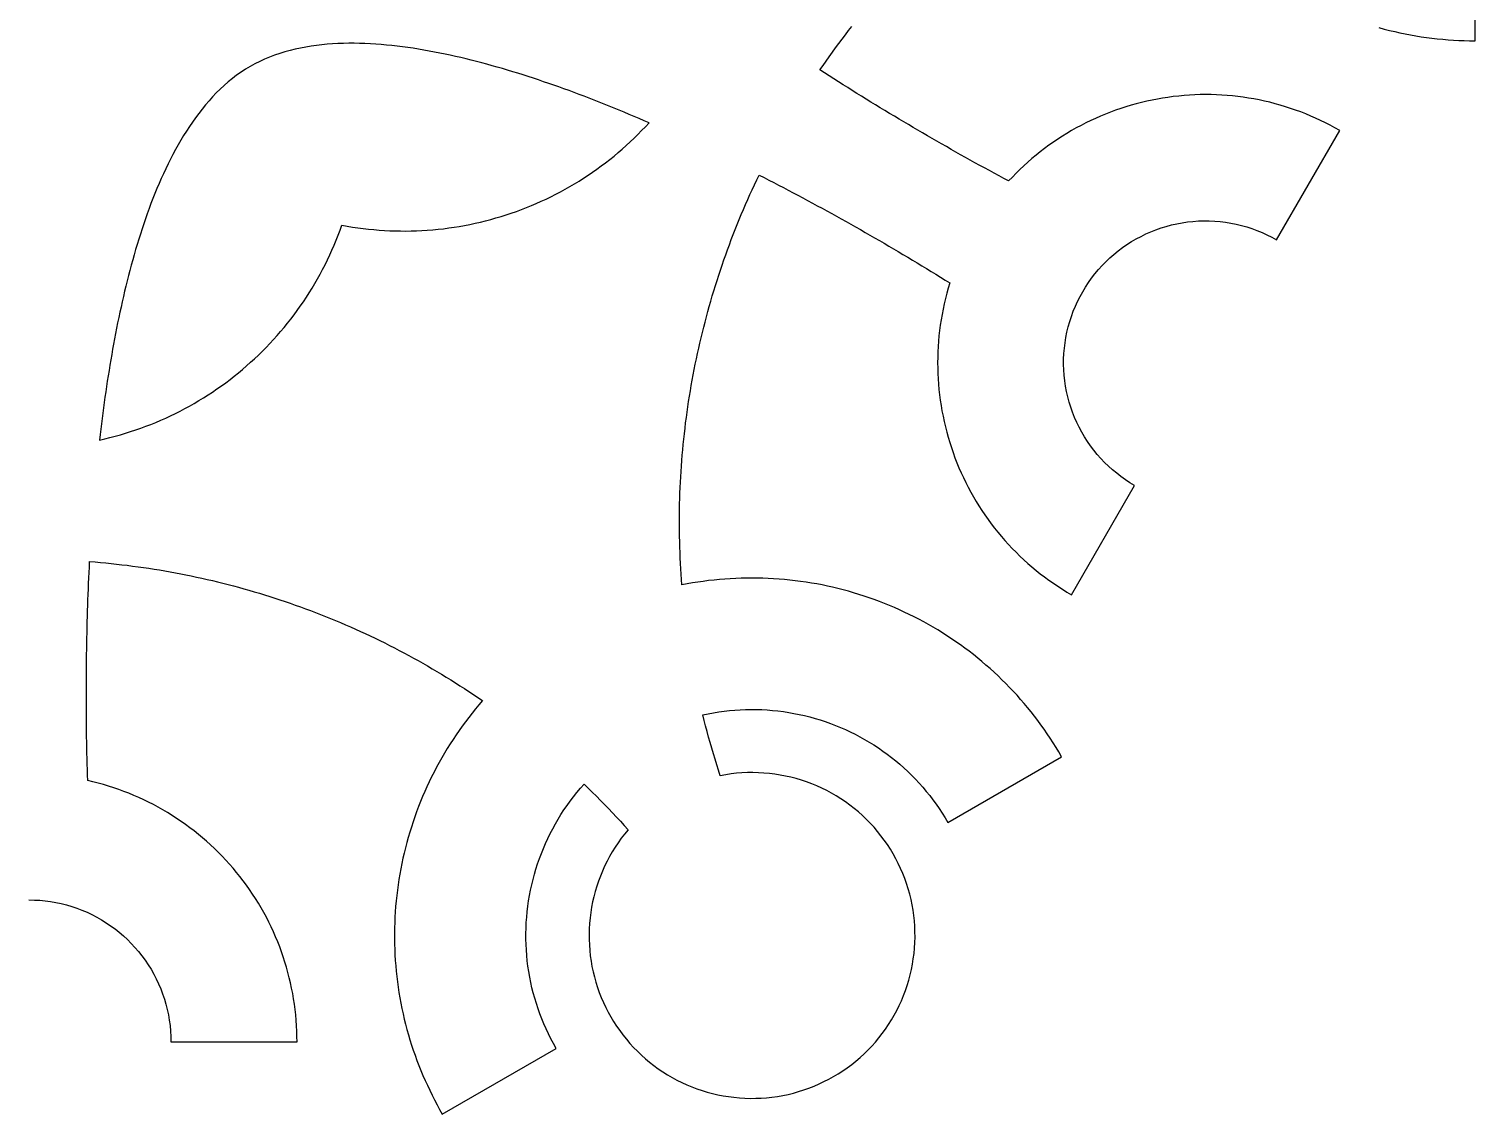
# Model space of a CAD drawing. Extents: x 0 to 12, y 0.7 to 11.3.
# Drawn here: x 6 to 11.39, y 0.66 to 4.71 of the extents above; entities that cross this region are included whole.
import ezdxf

# ---------------------------------------------------------------- set-up
doc = ezdxf.new("R2010")
doc.units = 0

msp = doc.modelspace()

# ---------------------------------------------------------------- linework, layer by layer
at = {"layer": 'Layer 1'}
for points in [[(11.034, 4.7161), (11.0535, 4.7109), (11.073, 4.7059), (11.0927, 4.7012), (11.1123, 4.6969), (11.1321, 4.6928), (11.1519, 4.689), (11.1717, 4.6856), (11.1917, 4.6824), (11.2116, 4.6795), (11.2316, 4.677), (11.2516, 4.6747), (11.2717, 4.6728), (11.2918, 4.6711), (11.3119, 4.6698), (11.332, 4.6687), (11.3522, 4.668), (11.3723, 4.6675), (11.3925, 4.6674), (11.3925, 5.1574)], [(5.9999, 1.4629), (6.0202, 1.4625), (6.0405, 1.4614), (6.0606, 1.4595), (6.0808, 1.4568), (6.1008, 1.4533), (6.1206, 1.4491), (6.1403, 1.4441), (6.1597, 1.4384), (6.179, 1.4319), (6.1979, 1.4247), (6.2166, 1.4167), (6.235, 1.4081), (6.253, 1.3987), (6.2706, 1.3886), (6.2878, 1.3779), (6.3046, 1.3666), (6.321, 1.3546), (6.3369, 1.342), (6.3523, 1.3287), (6.3672, 1.315), (6.3815, 1.3006), (6.3953, 1.2857), (6.4086, 1.2703), (6.4212, 1.2544), (6.4332, 1.2381), (6.4446, 1.2213), (6.4553, 1.204), (6.4653, 1.1864), (6.4747, 1.1684), (6.4834, 1.1501), (6.4913, 1.1314), (6.4986, 1.1124), (6.5051, 1.0932), (6.5108, 1.0738), (6.5158, 1.0541), (6.52, 1.0342), (6.5235, 1.0142), (6.5262, 0.9941), (6.5281, 0.9739), (6.5292, 0.9537), (6.5296, 0.9334), (6.9998, 0.9334), (6.9996, 0.9536), (6.999, 0.9737), (6.998, 0.9938), (6.9966, 1.0139), (6.9948, 1.0339), (6.9926, 1.0539), (6.99, 1.0739), (6.9869, 1.0938), (6.9835, 1.1137), (6.9797, 1.1334), (6.9755, 1.1531), (6.9709, 1.1727), (6.9659, 1.1922), (6.9605, 1.2116), (6.9547, 1.2309), (6.9485, 1.25), (6.9419, 1.2691), (6.935, 1.288), (6.9276, 1.3067), (6.9199, 1.3253), (6.9118, 1.3437), (6.9034, 1.362), (6.8945, 1.3801), (6.8853, 1.398), (6.8757, 1.4157), (6.8658, 1.4332), (6.8556, 1.4505), (6.8449, 1.4676), (6.834, 1.4845), (6.8227, 1.5012), (6.8111, 1.5176), (6.7991, 1.5338), (6.7868, 1.5498), (6.7742, 1.5655), (6.7613, 1.5809), (6.7481, 1.5961), (6.7346, 1.611), (6.7207, 1.6257), (6.7066, 1.64), (6.6923, 1.6541), (6.6776, 1.6679), (6.6626, 1.6814), (6.6474, 1.6946), (6.632, 1.7074), (6.6162, 1.72), (6.6003, 1.7323), (6.584, 1.7442), (6.5676, 1.7558), (6.5509, 1.7671), (6.534, 1.778), (6.5169, 1.7886), (6.4996, 1.7988), (6.482, 1.8087), (6.4643, 1.8183), (6.4464, 1.8274), (6.4283, 1.8363), (6.41, 1.8447), (6.3916, 1.8528), (6.373, 1.8605), (6.3542, 1.8678), (6.3353, 1.8748), (6.3163, 1.8813), (6.2971, 1.8875), (6.2778, 1.8933), (6.2584, 1.8987), (6.2389, 1.9037), (6.2194, 1.9083), (6.2187, 1.9286), (6.2181, 1.9491), (6.2175, 1.9695), (6.217, 1.9899), (6.2165, 2.0103), (6.2161, 2.0307), (6.2157, 2.0511), (6.2153, 2.0716), (6.215, 2.092), (6.2148, 2.1124), (6.2145, 2.1328), (6.2144, 2.1532), (6.2142, 2.1737), (6.2141, 2.1941), (6.2141, 2.2145), (6.2141, 2.2349), (6.2141, 2.2554), (6.2141, 2.2758), (6.2143, 2.2962), (6.2144, 2.3166), (6.2146, 2.337), (6.2148, 2.3575), (6.2151, 2.3779), (6.2154, 2.3983), (6.2158, 2.4187), (6.2162, 2.4391), (6.2166, 2.4596), (6.2171, 2.48), (6.2177, 2.5004), (6.2182, 2.5208), (6.2189, 2.5412), (6.2195, 2.5616), (6.2202, 2.582), (6.221, 2.6025), (6.2218, 2.6229), (6.2226, 2.6433), (6.2235, 2.6637), (6.2245, 2.6841), (6.2255, 2.7045), (6.2265, 2.7249), (6.2466, 2.7233), (6.2667, 2.7215), (6.2867, 2.7196), (6.3068, 2.7176), (6.3268, 2.7155), (6.3468, 2.7132), (6.3669, 2.7108), (6.3868, 2.7082), (6.4068, 2.7055), (6.4268, 2.7027), (6.4467, 2.6998), (6.4666, 2.6967), (6.4865, 2.6934), (6.5064, 2.6901), (6.5262, 2.6866), (6.546, 2.683), (6.5659, 2.6792), (6.5856, 2.6753), (6.6054, 2.6713), (6.6251, 2.6671), (6.6448, 2.6628), (6.6644, 2.6584), (6.6841, 2.6538), (6.7037, 2.6491), (6.7232, 2.6443), (6.7428, 2.6393), (6.7623, 2.6342), (6.7817, 2.629), (6.8011, 2.6236), (6.8205, 2.6181), (6.8399, 2.6125), (6.8592, 2.6068), (6.8785, 2.6009), (6.8977, 2.5948), (6.9169, 2.5887), (6.9361, 2.5824), (6.9552, 2.576), (6.9742, 2.5695), (6.9932, 2.5628), (7.0122, 2.556), (7.0311, 2.5491), (7.05, 2.542), (7.0688, 2.5349), (7.0876, 2.5275), (7.1064, 2.5201), (7.125, 2.5125), (7.1437, 2.5049), (7.1622, 2.497), (7.1808, 2.4891), (7.1992, 2.481), (7.2176, 2.4728), (7.236, 2.4645), (7.2543, 2.4561), (7.2725, 2.4475), (7.2907, 2.4388), (7.3088, 2.43), (7.3269, 2.4211), (7.3449, 2.412), (7.3629, 2.4029), (7.3807, 2.3936), (7.3985, 2.3841), (7.4163, 2.3746), (7.434, 2.3649), (7.4516, 2.3552), (7.4692, 2.3453), (7.4867, 2.3353), (7.5041, 2.3251), (7.5214, 2.3149), (7.5387, 2.3045), (7.5559, 2.294), (7.5731, 2.2834), (7.5901, 2.2727), (7.6071, 2.2619), (7.6241, 2.2509), (7.6409, 2.2399), (7.6577, 2.2287), (7.6744, 2.2174), (7.691, 2.2061), (7.6779, 2.1908), (7.665, 2.1753), (7.6523, 2.1596), (7.6399, 2.1437), (7.6277, 2.1276), (7.6158, 2.1114), (7.6041, 2.0949), (7.5927, 2.0783), (7.5815, 2.0615), (7.5706, 2.0446), (7.5599, 2.0275), (7.5495, 2.0102), (7.5394, 1.9928), (7.5295, 1.9752), (7.5199, 1.9575), (7.5106, 1.9396), (7.5015, 1.9216), (7.4927, 1.9035), (7.4842, 1.8852), (7.476, 1.8668), (7.468, 1.8483), (7.4603, 1.8296), (7.4529, 1.8109), (7.4458, 1.792), (7.439, 1.7731), (7.4324, 1.754), (7.4261, 1.7348), (7.4202, 1.7156), (7.4145, 1.6962), (7.4091, 1.6768), (7.404, 1.6573), (7.3992, 1.6377), (7.3947, 1.6181), (7.3905, 1.5984), (7.3865, 1.5786), (7.3829, 1.5587), (7.3796, 1.5389), (7.3766, 1.5189), (7.3738, 1.4989), (7.3714, 1.4789), (7.3693, 1.4589), (7.3675, 1.4388), (7.366, 1.4187), (7.3648, 1.3986), (7.3639, 1.3784), (7.3633, 1.3583), (7.363, 1.3381), (7.363, 1.318), (7.3633, 1.2978), (7.3639, 1.2777), (7.3648, 1.2575), (7.3661, 1.2374), (7.3676, 1.2173), (7.3694, 1.1972), (7.3716, 1.1772), (7.374, 1.1572), (7.3768, 1.1372), (7.3799, 1.1173), (7.3832, 1.0974), (7.3869, 1.0776), (7.3909, 1.0578), (7.3951, 1.0381), (7.3997, 1.0185), (7.4046, 0.9989), (7.4097, 0.9794), (7.4152, 0.96), (7.4209, 0.9407), (7.427, 0.9215), (7.4333, 0.9023), (7.44, 0.8833), (7.4469, 0.8644), (7.4541, 0.8455), (7.4616, 0.8268), (7.4694, 0.8082), (7.4774, 0.7897), (7.4858, 0.7714), (7.4944, 0.7531), (7.5032, 0.735), (7.5124, 0.7171), (7.5218, 0.6992), (7.5315, 0.6816), (7.5414, 0.6641), (7.966, 0.9091), (7.956, 0.9268), (7.9465, 0.9448), (7.9374, 0.9631), (7.9287, 0.9815), (7.9205, 1.0001), (7.9127, 1.019), (7.9054, 1.038), (7.8985, 1.0572), (7.8921, 1.0765), (7.8862, 1.096), (7.8808, 1.1157), (7.8759, 1.1354), (7.8714, 1.1553), (7.8674, 1.1753), (7.8639, 1.1953), (7.8609, 1.2155), (7.8584, 1.2357), (7.8564, 1.256), (7.8549, 1.2763), (7.8538, 1.2967), (7.8533, 1.317), (7.8532, 1.3374), (7.8537, 1.3578), (7.8546, 1.3781), (7.8561, 1.3984), (7.858, 1.4187), (7.8604, 1.439), (7.8633, 1.4591), (7.8667, 1.4792), (7.8705, 1.4992), (7.8749, 1.5191), (7.8797, 1.5389), (7.885, 1.5586), (7.8907, 1.5781), (7.8969, 1.5975), (7.9036, 1.6168), (7.9108, 1.6359), (7.9184, 1.6548), (7.9264, 1.6735), (7.9349, 1.692), (7.9439, 1.7103), (7.9533, 1.7284), (7.9631, 1.7462), (7.9734, 1.7638), (7.984, 1.7812), (7.9951, 1.7983), (8.0066, 1.8151), (8.0185, 1.8316), (8.0308, 1.8479), (8.0435, 1.8638), (8.0566, 1.8794), (8.07, 1.8947), (8.0855, 1.8798), (8.1008, 1.8647), (8.1161, 1.8495), (8.1312, 1.8342), (8.1463, 1.8188), (8.1612, 1.8033), (8.176, 1.7877), (8.1907, 1.772), (8.2053, 1.7562), (8.2197, 1.7402), (8.234, 1.7242), (8.2212, 1.7086), (8.2089, 1.6926), (8.1971, 1.6762), (8.1859, 1.6594), (8.1753, 1.6423), (8.1652, 1.6248), (8.1557, 1.607), (8.1468, 1.5889), (8.1386, 1.5705), (8.1309, 1.5518), (8.1238, 1.5329), (8.1174, 1.5138), (8.1116, 1.4944), (8.1064, 1.4749), (8.1019, 1.4553), (8.0981, 1.4355), (8.0949, 1.4155), (8.0924, 1.3955), (8.0905, 1.3754), (8.0893, 1.3553), (8.0887, 1.3351), (8.0889, 1.3149), (8.0897, 1.2948), (8.0912, 1.2746), (8.0933, 1.2546), (8.0961, 1.2346), (8.0996, 1.2147), (8.1038, 1.195), (8.1086, 1.1754), (8.1141, 1.156), (8.1202, 1.1367), (8.1269, 1.1177), (8.1343, 1.0989), (8.1423, 1.0804), (8.1509, 1.0622), (8.1602, 1.0442), (8.17, 1.0266), (8.1804, 1.0092), (8.1914, 0.9921), (8.203, 0.9754), (8.2151, 0.9591), (8.2278, 0.9432), (8.241, 0.9278), (8.2547, 0.9128), (8.2689, 0.8982), (8.2836, 0.8842), (8.2987, 0.8707), (8.3143, 0.8576), (8.3303, 0.8451), (8.3468, 0.8332), (8.3636, 0.8218), (8.3808, 0.811), (8.3984, 0.8008), (8.4162, 0.7911), (8.4344, 0.7821), (8.4529, 0.7737), (8.4717, 0.7659), (8.4907, 0.7587), (8.5099, 0.7521), (8.5294, 0.7462), (8.549, 0.741), (8.5688, 0.7364), (8.5887, 0.7325), (8.6088, 0.7292), (8.6289, 0.7266), (8.6491, 0.7246), (8.6694, 0.7234), (8.6897, 0.7228), (8.7101, 0.7229), (8.7304, 0.7237), (8.7506, 0.7251), (8.7708, 0.7273), (8.7909, 0.7301), (8.811, 0.7335), (8.8308, 0.7377), (8.8506, 0.7425), (8.8701, 0.748), (8.8895, 0.7541), (8.9087, 0.7609), (8.9276, 0.7684), (8.9462, 0.7764), (8.9646, 0.7851), (8.9827, 0.7943), (9.0004, 0.8042), (9.0178, 0.8146), (9.0349, 0.8256), (9.0516, 0.8372), (9.0679, 0.8493), (9.0838, 0.862), (9.0992, 0.8752), (9.1142, 0.8889), (9.1287, 0.9031), (9.1428, 0.9178), (9.1563, 0.9329), (9.1693, 0.9485), (9.1818, 0.9645), (9.1938, 0.981), (9.2052, 0.9978), (9.216, 1.015), (9.2262, 1.0325), (9.2358, 1.0504), (9.2449, 1.0686), (9.2533, 1.0871), (9.2611, 1.1058), (9.2683, 1.1248), (9.2748, 1.1441), (9.2807, 1.1635), (9.286, 1.1831), (9.2906, 1.2029), (9.2945, 1.2228), (9.2978, 1.2429), (9.3004, 1.263), (9.3023, 1.2833), (9.3036, 1.3035), (9.3041, 1.3238), (9.304, 1.3441), (9.3033, 1.3644), (9.3018, 1.3847), (9.2997, 1.4049), (9.2968, 1.425), (9.2933, 1.445), (9.2892, 1.4649), (9.2843, 1.4846), (9.2789, 1.5042), (9.2727, 1.5236), (9.2659, 1.5427), (9.2585, 1.5616), (9.2504, 1.5803), (9.2417, 1.5986), (9.2324, 1.6167), (9.2226, 1.6344), (9.2121, 1.6519), (9.201, 1.669), (9.1894, 1.6858), (9.1772, 1.7022), (9.1645, 1.7181), (9.1512, 1.7336), (9.1374, 1.7487), (9.1231, 1.7632), (9.1083, 1.7773), (9.0931, 1.7909), (9.0774, 1.8039), (9.0613, 1.8164), (9.0447, 1.8284), (9.0278, 1.8398), (9.0105, 1.8506), (8.9928, 1.8608), (8.9748, 1.8704), (8.9565, 1.8795), (8.9379, 1.8878), (8.919, 1.8956), (8.8999, 1.9027), (8.8805, 1.9092), (8.861, 1.9151), (8.8412, 1.9202), (8.8213, 1.9248), (8.8013, 1.9286), (8.7811, 1.9318), (8.7609, 1.9343), (8.7405, 1.9361), (8.7201, 1.9372), (8.6997, 1.9377), (8.6793, 1.9375), (8.6589, 1.9366), (8.6386, 1.935), (8.6183, 1.9327), (8.5981, 1.9297), (8.5781, 1.9261), (8.5714, 1.9465), (8.5649, 1.967), (8.5585, 1.9875), (8.5523, 2.0081), (8.5462, 2.0287), (8.5402, 2.0494), (8.5344, 2.0701), (8.5287, 2.0908), (8.5232, 2.1116), (8.5178, 2.1324), (8.5126, 2.1533), (8.5324, 2.1574), (8.5522, 2.1611), (8.5721, 2.1643), (8.592, 2.1671), (8.6121, 2.1693), (8.6321, 2.1711), (8.6522, 2.1723), (8.6724, 2.1731), (8.6925, 2.1735), (8.7127, 2.1733), (8.7328, 2.1726), (8.7529, 2.1715), (8.773, 2.1699), (8.7931, 2.1678), (8.8131, 2.1653), (8.833, 2.1622), (8.8528, 2.1587), (8.8726, 2.1547), (8.8922, 2.1503), (8.9118, 2.1454), (8.9312, 2.14), (8.9505, 2.1342), (8.9696, 2.1279), (8.9886, 2.1211), (9.0074, 2.1139), (9.0261, 2.1063), (9.0445, 2.0982), (9.0628, 2.0897), (9.0809, 2.0807), (9.0987, 2.0714), (9.1163, 2.0615), (9.1337, 2.0513), (9.1508, 2.0407), (9.1676, 2.0296), (9.1842, 2.0182), (9.2005, 2.0064), (9.2165, 1.9941), (9.2323, 1.9815), (9.2477, 1.9686), (9.2628, 1.9552), (9.2775, 1.9415), (9.292, 1.9274), (9.3061, 1.913), (9.3198, 1.8983), (9.3332, 1.8832), (9.3462, 1.8678), (9.3588, 1.8522), (9.3711, 1.8362), (9.383, 1.8199), (9.3945, 1.8033), (9.4056, 1.7865), (9.4163, 1.7694), (9.4266, 1.7521), (9.8507, 1.9971), (9.8404, 2.0146), (9.8299, 2.0319), (9.8192, 2.0491), (9.8082, 2.066), (9.7969, 2.0828), (9.7854, 2.0995), (9.7736, 2.1159), (9.7616, 2.1322), (9.7494, 2.1483), (9.7369, 2.1642), (9.7241, 2.1799), (9.7111, 2.1954), (9.6979, 2.2108), (9.6845, 2.2259), (9.6708, 2.2408), (9.6569, 2.2555), (9.6427, 2.2699), (9.6284, 2.2842), (9.6138, 2.2982), (9.599, 2.3121), (9.584, 2.3256), (9.5688, 2.339), (9.5534, 2.3521), (9.5378, 2.365), (9.522, 2.3776), (9.506, 2.39), (9.4898, 2.4022), (9.4735, 2.4141), (9.4569, 2.4257), (9.4402, 2.4371), (9.4233, 2.4483), (9.4063, 2.4591), (9.389, 2.4698), (9.3716, 2.4801), (9.3541, 2.4902), (9.3364, 2.5), (9.3186, 2.5096), (9.3006, 2.5189), (9.2825, 2.5279), (9.2642, 2.5366), (9.2459, 2.545), (9.2273, 2.5532), (9.2087, 2.5611), (9.19, 2.5687), (9.1711, 2.576), (9.1521, 2.5831), (9.1331, 2.5898), (9.1139, 2.5963), (9.0946, 2.6025), (9.0753, 2.6084), (9.0558, 2.6139), (9.0363, 2.6192), (9.0167, 2.6242), (8.997, 2.6289), (8.9772, 2.6333), (8.9574, 2.6375), (8.9376, 2.6413), (8.9176, 2.6448), (8.8977, 2.648), (8.8776, 2.6509), (8.8576, 2.6535), (8.8375, 2.6558), (8.8173, 2.6578), (8.7972, 2.6595), (8.777, 2.6609), (8.7568, 2.662), (8.7366, 2.6627), (8.7163, 2.6632), (8.6961, 2.6634), (8.6759, 2.6632), (8.6556, 2.6628), (8.6354, 2.662), (8.6152, 2.661), (8.595, 2.6596), (8.5749, 2.6579), (8.5547, 2.6559), (8.5346, 2.6536), (8.5146, 2.651), (8.4945, 2.6481), (8.4746, 2.6449), (8.4546, 2.6414), (8.4348, 2.6376), (8.4333, 2.6578), (8.4319, 2.6779), (8.4307, 2.698), (8.4296, 2.7182), (8.4287, 2.7383), (8.4278, 2.7585), (8.4271, 2.7787), (8.4266, 2.7988), (8.4262, 2.819), (8.4259, 2.8392), (8.4257, 2.8594), (8.4257, 2.8796), (8.4259, 2.8997), (8.4261, 2.9199), (8.4265, 2.9401), (8.4271, 2.9603), (8.4277, 2.9804), (8.4286, 3.0006), (8.4295, 3.0208), (8.4306, 3.0409), (8.4318, 3.0611), (8.4332, 3.0812), (8.4346, 3.1013), (8.4363, 3.1214), (8.438, 3.1415), (8.4399, 3.1616), (8.442, 3.1817), (8.4441, 3.2018), (8.4465, 3.2218), (8.4489, 3.2418), (8.4515, 3.2619), (8.4542, 3.2819), (8.4571, 3.3018), (8.46, 3.3218), (8.4632, 3.3417), (8.4664, 3.3616), (8.4698, 3.3815), (8.4734, 3.4014), (8.477, 3.4212), (8.4808, 3.4411), (8.4848, 3.4609), (8.4888, 3.4806), (8.493, 3.5004), (8.4974, 3.5201), (8.5018, 3.5397), (8.5064, 3.5594), (8.5112, 3.579), (8.5161, 3.5986), (8.5211, 3.6181), (8.5262, 3.6377), (8.5315, 3.6571), (8.5369, 3.6766), (8.5424, 3.696), (8.5481, 3.7154), (8.5539, 3.7347), (8.5598, 3.754), (8.5659, 3.7732), (8.5721, 3.7924), (8.5784, 3.8116), (8.5848, 3.8307), (8.5914, 3.8498), (8.5981, 3.8688), (8.605, 3.8878), (8.6119, 3.9067), (8.619, 3.9256), (8.6263, 3.9445), (8.6336, 3.9633), (8.6411, 3.982), (8.6487, 4.0007), (8.6564, 4.0193), (8.6643, 4.0379), (8.6723, 4.0565), (8.6804, 4.0749), (8.6886, 4.0934), (8.697, 4.1117), (8.7054, 4.1301), (8.7141, 4.1483), (8.7228, 4.1665), (8.741, 4.1572), (8.7591, 4.1478), (8.7773, 4.1385), (8.7954, 4.129), (8.8135, 4.1195), (8.8316, 4.11), (8.8496, 4.1005), (8.8677, 4.0909), (8.8857, 4.0812), (8.9037, 4.0716), (8.9217, 4.0619), (8.9396, 4.0521), (8.9576, 4.0423), (8.9755, 4.0325), (8.9934, 4.0226), (9.0112, 4.0127), (9.0291, 4.0028), (9.0469, 3.9928), (9.0647, 3.9828), (9.0825, 3.9727), (9.1003, 3.9627), (9.118, 3.9525), (9.1358, 3.9424), (9.1535, 3.9322), (9.1712, 3.9219), (9.1888, 3.9117), (9.2065, 3.9014), (9.2241, 3.891), (9.2417, 3.8807), (9.2593, 3.8703), (9.2768, 3.8598), (9.2943, 3.8493), (9.3119, 3.8388), (9.3293, 3.8282), (9.3468, 3.8176), (9.3643, 3.807), (9.3817, 3.7963), (9.3991, 3.7856), (9.4164, 3.7749), (9.4338, 3.7641), (9.4279, 3.7448), (9.4225, 3.7254), (9.4175, 3.7059), (9.4129, 3.6863), (9.4086, 3.6666), (9.4048, 3.6468), (9.4013, 3.627), (9.3983, 3.6071), (9.3956, 3.5871), (9.3934, 3.5671), (9.3916, 3.5471), (9.3902, 3.527), (9.3892, 3.5069), (9.3886, 3.4868), (9.3884, 3.4666), (9.3886, 3.4465), (9.3892, 3.4264), (9.3902, 3.4063), (9.3916, 3.3862), (9.3934, 3.3661), (9.3956, 3.3461), (9.3983, 3.3262), (9.4013, 3.3063), (9.4047, 3.2864), (9.4085, 3.2666), (9.4127, 3.247), (9.4173, 3.2274), (9.4223, 3.2079), (9.4277, 3.1884), (9.4335, 3.1692), (9.4397, 3.15), (9.4462, 3.131), (9.4531, 3.1121), (9.4604, 3.0933), (9.4681, 3.0747), (9.4762, 3.0562), (9.4846, 3.0379), (9.4934, 3.0198), (9.5025, 3.0019), (9.512, 2.9841), (9.5219, 2.9666), (9.5321, 2.9492), (9.5427, 2.9321), (9.5536, 2.9152), (9.5649, 2.8985), (9.5764, 2.882), (9.5884, 2.8658), (9.6006, 2.8498), (9.6132, 2.8341), (9.6261, 2.8186), (9.6393, 2.8034), (9.6528, 2.7885), (9.6666, 2.7738), (9.6807, 2.7594), (9.6951, 2.7454), (9.7098, 2.7316), (9.7247, 2.7181), (9.7399, 2.7049), (9.7554, 2.6921), (9.7712, 2.6795), (9.7871, 2.6673), (9.8034, 2.6554), (9.8199, 2.6438), (9.8366, 2.6325), (9.8535, 2.6216), (9.8706, 2.6111), (9.8879, 2.6009), (10.123, 3.0083), (10.1056, 3.0188), (10.0887, 3.0299), (10.0721, 3.0416), (10.0561, 3.054), (10.0405, 3.067), (10.0254, 3.0806), (10.0109, 3.0947), (9.9969, 3.1094), (9.9835, 3.1246), (9.9707, 3.1404), (9.9586, 3.1566), (9.947, 3.1732), (9.9361, 3.1903), (9.9259, 3.2078), (9.9163, 3.2257), (9.9074, 3.244), (9.8993, 3.2625), (9.8918, 3.2814), (9.8851, 3.3005), (9.8791, 3.3199), (9.8739, 3.3395), (9.8694, 3.3592), (9.8656, 3.3792), (9.8626, 3.3992), (9.8604, 3.4194), (9.859, 3.4396), (9.8583, 3.4599), (9.8584, 3.4802), (9.8593, 3.5004), (9.861, 3.5206), (9.8635, 3.5407), (9.8667, 3.5608), (9.8707, 3.5806), (9.8755, 3.6004), (9.881, 3.6199), (9.8873, 3.6391), (9.8943, 3.6582), (9.902, 3.6769), (9.9105, 3.6953), (9.9196, 3.7134), (9.9294, 3.7311), (9.9399, 3.7485), (9.951, 3.7655), (9.9628, 3.782), (9.9751, 3.798), (9.9881, 3.8136), (10.0017, 3.8287), (10.0158, 3.8432), (10.0305, 3.8572), (10.0457, 3.8706), (10.0615, 3.8834), (10.0777, 3.8956), (10.0943, 3.9071), (10.1114, 3.918), (10.1289, 3.9283), (10.1468, 3.9378), (10.1651, 3.9467), (10.1836, 3.9549), (10.2025, 3.9623), (10.2216, 3.969), (10.241, 3.975), (10.2606, 3.9803), (10.2803, 3.9848), (10.3003, 3.9885), (10.3203, 3.9915), (10.3405, 3.9937), (10.3607, 3.9952), (10.381, 3.9959), (10.4012, 3.9957), (10.4215, 3.9949), (10.4417, 3.9932), (10.4618, 3.9907), (10.4818, 3.9875), (10.5017, 3.9835), (10.5214, 3.9788), (10.541, 3.9733), (10.5602, 3.967), (10.5793, 3.96), (10.598, 3.9523), (10.6164, 3.9438), (10.6346, 3.9347), (10.6523, 3.9249), (10.8876, 4.3326), (10.87, 4.3425), (10.8523, 4.352), (10.8344, 4.3612), (10.8163, 4.37), (10.798, 4.3785), (10.7796, 4.3866), (10.761, 4.3943), (10.7423, 4.4016), (10.7234, 4.4086), (10.7043, 4.4152), (10.6852, 4.4214), (10.6659, 4.4272), (10.6465, 4.4326), (10.627, 4.4376), (10.6074, 4.4422), (10.5878, 4.4464), (10.568, 4.4502), (10.5482, 4.4537), (10.5283, 4.4567), (10.5083, 4.4593), (10.4883, 4.4615), (10.4682, 4.4633), (10.4482, 4.4647), (10.4281, 4.4656), (10.4079, 4.4662), (10.3878, 4.4664), (10.3677, 4.4662), (10.3476, 4.4655), (10.3275, 4.4645), (10.3074, 4.463), (10.2873, 4.4612), (10.2673, 4.4589), (10.2474, 4.4562), (10.2275, 4.4532), (10.2077, 4.4497), (10.1879, 4.4459), (10.1682, 4.4416), (10.1487, 4.437), (10.1292, 4.432), (10.1098, 4.4265), (10.0905, 4.4207), (10.0714, 4.4145), (10.0523, 4.408), (10.0334, 4.401), (10.0147, 4.3937), (9.9961, 4.386), (9.9777, 4.3779), (9.9594, 4.3695), (9.9413, 4.3606), (9.9234, 4.3515), (9.9056, 4.3419), (9.8881, 4.3321), (9.8708, 4.3218), (9.8536, 4.3113), (9.8367, 4.3003), (9.8201, 4.2891), (9.8036, 4.2775), (9.7874, 4.2655), (9.7714, 4.2533), (9.7557, 4.2407), (9.7402, 4.2278), (9.725, 4.2146), (9.7101, 4.2011), (9.6955, 4.1873), (9.6811, 4.1732), (9.667, 4.1588), (9.6533, 4.1442), (9.6353, 4.1538), (9.6173, 4.1635), (9.5993, 4.1732), (9.5814, 4.1829), (9.5635, 4.1927), (9.5456, 4.2025), (9.5277, 4.2123), (9.5098, 4.2223), (9.492, 4.2322), (9.4742, 4.2422), (9.4564, 4.2522), (9.4387, 4.2622), (9.4209, 4.2723), (9.4032, 4.2824), (9.3855, 4.2926), (9.3678, 4.3028), (9.3501, 4.313), (9.3324, 4.3233), (9.3148, 4.3336), (9.2972, 4.3439), (9.2796, 4.3543), (9.2621, 4.3647), (9.2445, 4.3751), (9.227, 4.3856), (9.2095, 4.3961), (9.192, 4.4067), (9.1746, 4.4173), (9.1571, 4.4279), (9.1397, 4.4385), (9.1223, 4.4492), (9.105, 4.46), (9.0876, 4.4707), (9.0703, 4.4816), (9.053, 4.4924), (9.0358, 4.5033), (9.0185, 4.5142), (9.0013, 4.5252), (8.9841, 4.5362), (8.9669, 4.5472), (8.9498, 4.5583), (8.9612, 4.5749), (8.9728, 4.5915), (8.9845, 4.6079), (8.9962, 4.6243), (9.0081, 4.6406), (9.0201, 4.6568), (9.0322, 4.6729), (9.0444, 4.6889), (9.0567, 4.7049), (9.0691, 4.7208)], [(6.2632, 3.1782), (6.2828, 3.1826), (6.3022, 3.1873), (6.3216, 3.1924), (6.3409, 3.1977), (6.3601, 3.2034), (6.3792, 3.2094), (6.3982, 3.2157), (6.4171, 3.2223), (6.4359, 3.2292), (6.4546, 3.2365), (6.4731, 3.244), (6.4916, 3.2518), (6.5099, 3.26), (6.528, 3.2684), (6.5461, 3.2771), (6.5639, 3.2861), (6.5817, 3.2954), (6.5992, 3.305), (6.6167, 3.3149), (6.6339, 3.3251), (6.651, 3.3355), (6.6679, 3.3462), (6.6847, 3.3572), (6.7012, 3.3685), (6.7176, 3.38), (6.7338, 3.3918), (6.7498, 3.4038), (6.7656, 3.4161), (6.7812, 3.4287), (6.7966, 3.4415), (6.8118, 3.4546), (6.8268, 3.4679), (6.8415, 3.4814), (6.8561, 3.4952), (6.8704, 3.5092), (6.8845, 3.5234), (6.8983, 3.5379), (6.9119, 3.5525), (6.9253, 3.5674), (6.9385, 3.5825), (6.9514, 3.5979), (6.964, 3.6134), (6.9764, 3.6291), (6.9885, 3.645), (7.0004, 3.6612), (7.012, 3.6775), (7.0234, 3.694), (7.0345, 3.7106), (7.0453, 3.7275), (7.0558, 3.7445), (7.0661, 3.7617), (7.0761, 3.7791), (7.0858, 3.7966), (7.0952, 3.8143), (7.1043, 3.8321), (7.1132, 3.85), (7.1217, 3.8682), (7.13, 3.8864), (7.1379, 3.9048), (7.1456, 3.9233), (7.1529, 3.9419), (7.16, 3.9607), (7.1667, 3.9795), (7.1864, 3.9759), (7.2062, 3.9726), (7.226, 3.9697), (7.2458, 3.967), (7.2657, 3.9647), (7.2856, 3.9627), (7.3056, 3.9611), (7.3256, 3.9597), (7.3455, 3.9587), (7.3656, 3.958), (7.3856, 3.9577), (7.4056, 3.9576), (7.4256, 3.9579), (7.4456, 3.9585), (7.4656, 3.9595), (7.4856, 3.9607), (7.5056, 3.9623), (7.5255, 3.9642), (7.5454, 3.9664), (7.5653, 3.969), (7.5851, 3.9719), (7.6049, 3.9751), (7.6246, 3.9786), (7.6442, 3.9824), (7.6638, 3.9865), (7.6833, 3.991), (7.7028, 3.9957), (7.7221, 4.0008), (7.7414, 4.0062), (7.7606, 4.0119), (7.7797, 4.0179), (7.7987, 4.0243), (7.8176, 4.0309), (7.8364, 4.0378), (7.8551, 4.0451), (7.8736, 4.0526), (7.892, 4.0604), (7.9103, 4.0686), (7.9285, 4.077), (7.9465, 4.0857), (7.9644, 4.0947), (7.9821, 4.104), (7.9997, 4.1136), (8.0172, 4.1235), (8.0344, 4.1336), (8.0515, 4.144), (8.0684, 4.1547), (8.0852, 4.1657), (8.1017, 4.177), (8.1181, 4.1885), (8.1343, 4.2003), (8.1503, 4.2123), (8.1661, 4.2246), (8.1817, 4.2372), (8.1971, 4.25), (8.2122, 4.2631), (8.2272, 4.2764), (8.2419, 4.2899), (8.2564, 4.3037), (8.2707, 4.3178), (8.2848, 4.332), (8.2986, 4.3465), (8.3122, 4.3612), (8.2937, 4.3692), (8.2753, 4.3771), (8.2568, 4.385), (8.2383, 4.3928), (8.2197, 4.4006), (8.2011, 4.4082), (8.1825, 4.4158), (8.1639, 4.4234), (8.1452, 4.4309), (8.1266, 4.4383), (8.1079, 4.4456), (8.0891, 4.4529), (8.0703, 4.4601), (8.0515, 4.4672), (8.0327, 4.4742), (8.0139, 4.4811), (7.995, 4.488), (7.976, 4.4948), (7.9571, 4.5015), (7.9381, 4.5081), (7.9191, 4.5146), (7.9, 4.5211), (7.881, 4.5274), (7.8619, 4.5336), (7.8427, 4.5398), (7.8235, 4.5458), (7.8043, 4.5517), (7.7851, 4.5575), (7.7658, 4.5632), (7.7465, 4.5688), (7.7272, 4.5743), (7.7078, 4.5796), (7.6884, 4.5848), (7.6689, 4.5899), (7.6495, 4.5949), (7.6299, 4.5997), (7.6104, 4.6043), (7.5908, 4.6089), (7.5712, 4.6132), (7.5516, 4.6174), (7.5318, 4.6215), (7.5121, 4.6253), (7.4924, 4.629), (7.4726, 4.6325), (7.4528, 4.6359), (7.4329, 4.639), (7.413, 4.6419), (7.3931, 4.6446), (7.3732, 4.6471), (7.3532, 4.6493), (7.3332, 4.6513), (7.3132, 4.6531), (7.2931, 4.6546), (7.2731, 4.6558), (7.253, 4.6567), (7.2329, 4.6574), (7.2128, 4.6577), (7.1927, 4.6577), (7.1726, 4.6573), (7.1525, 4.6566), (7.1324, 4.6555), (7.1124, 4.6541), (7.0924, 4.6522), (7.0724, 4.6499), (7.0525, 4.6471), (7.0327, 4.6439), (7.0129, 4.6402), (6.9933, 4.6359), (6.9737, 4.6312), (6.9544, 4.6259), (6.9352, 4.62), (6.9161, 4.6135), (6.8973, 4.6064), (6.8788, 4.5986), (6.8605, 4.5903), (6.8426, 4.5812), (6.8249, 4.5715), (6.8077, 4.5611), (6.7909, 4.5501), (6.7745, 4.5385), (6.7585, 4.5263), (6.743, 4.5135), (6.7278, 4.5003), (6.7131, 4.4866), (6.6988, 4.4725), (6.685, 4.458), (6.6715, 4.4431), (6.6583, 4.4278), (6.6456, 4.4122), (6.6333, 4.3964), (6.6213, 4.3803), (6.6096, 4.3638), (6.5984, 4.3472), (6.5874, 4.3304), (6.5767, 4.3134), (6.5664, 4.2961), (6.5563, 4.2787), (6.5465, 4.2612), (6.537, 4.2434), (6.5278, 4.2256), (6.5188, 4.2076), (6.5101, 4.1895), (6.5016, 4.1713), (6.4933, 4.153), (6.4853, 4.1345), (6.4775, 4.116), (6.4698, 4.0974), (6.4624, 4.0787), (6.4552, 4.06), (6.4481, 4.0411), (6.4413, 4.0222), (6.4346, 4.0033), (6.4281, 3.9843), (6.4217, 3.9652), (6.4156, 3.9461), (6.4095, 3.9269), (6.4036, 3.9077), (6.3979, 3.8884), (6.3923, 3.8691), (6.3869, 3.8498), (6.3815, 3.8304), (6.3763, 3.8109), (6.3713, 3.7915), (6.3663, 3.772), (6.3615, 3.7525), (6.3568, 3.7329), (6.3522, 3.7134), (6.3478, 3.6938), (6.3434, 3.6741), (6.3391, 3.6545), (6.335, 3.6348), (6.3309, 3.6152), (6.3269, 3.5954), (6.3231, 3.5757), (6.3193, 3.556), (6.3156, 3.5362), (6.3121, 3.5164), (6.3086, 3.4966), (6.3051, 3.4768), (6.3018, 3.457), (6.2986, 3.4371), (6.2954, 3.4173), (6.2923, 3.3974), (6.2893, 3.3776), (6.2864, 3.3577), (6.2835, 3.3378), (6.2808, 3.3179), (6.278, 3.2979), (6.2754, 3.278), (6.2728, 3.2581), (6.2703, 3.2381), (6.2679, 3.2182), (6.2655, 3.1982), (6.2632, 3.1782)]]:
    msp.add_lwpolyline(points, dxfattribs=at)

doc.saveas('drawing.dxf')
